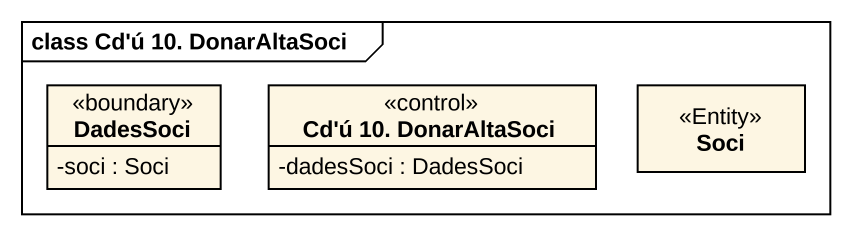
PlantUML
@startuml
mainframe class Cd'ú 10. DonarAltaSoci
hide circle
hide empty members
skinparam classAttributeIconSize 0
class DadesSoci <<boundary>> {
  -soci : Soci
}
class "Cd'ú 10. DonarAltaSoci" as Cd_ú_10_DonarAltaSoci <<control>> {
  -dadesSoci : DadesSoci
}
class Soci <<Entity>>
@enduml
